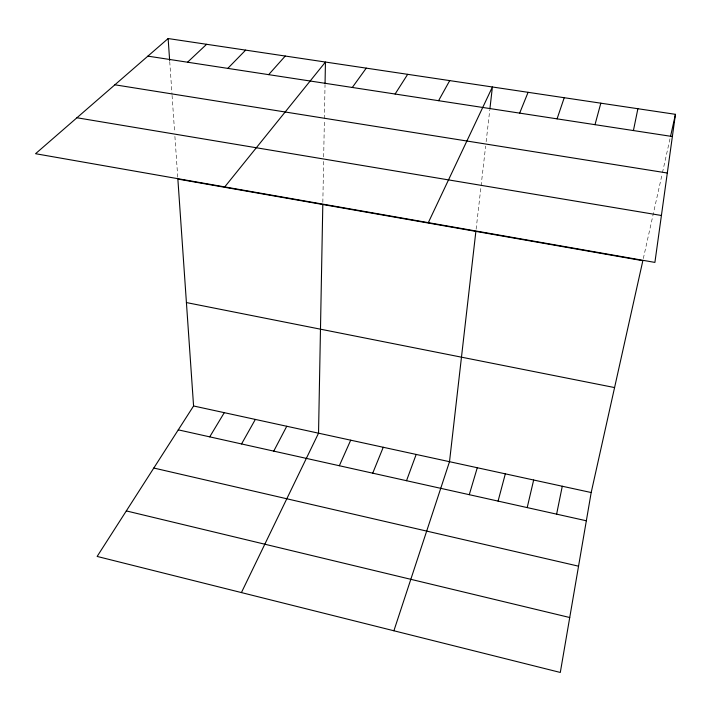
<?xml version="1.0" encoding="UTF-8"?>
<svg xmlns="http://www.w3.org/2000/svg" width="711" height="711" viewBox="0 0 711 711"><rect width="100%" height="100%" fill="white"/><g stroke="black" fill="none" stroke-linecap="round" stroke-linejoin="round"><path stroke-width="0.53" stroke-dasharray="3.56 2.67" d="M322.838 202.368L323.603 161.299M323.683 156.944L324.376 119.759M324.403 118.666L325.034 84.787M476.121 229.218L485.64 146.057M486.137 141.729L489.763 110.081M643.313 258.582L662.225 173.697M662.456 172.631L670.269 137.579M169.733 61.599L172 94.314M172.071 95.398L174.613 132.086M174.906 136.379L177.794 177.972"/><path stroke-width="1.07" d="M322.803 204.519L318.537 433.186L241.42 592.574M325.051 83.711L325.451 62.044L224.738 186.913M475.872 231.404L449.503 461.697L393.894 630.773M489.888 108.979L492.403 86.991L428.315 222.641M675.45 114.329L654.902 262.412L35.55 153.709L168.134 38.545L675.45 114.329L670.509 136.521M591.188 492.536L560.304 672.455L97.14 556.437L193.579 405.981L177.866 179.074L642.842 260.715L591.188 492.536L193.579 405.981M556.615 514.151L562.277 486.244M633.421 130.557L637.891 108.721M527.198 507.592L533.659 480.014M498.082 501.104L505.325 473.846M595 124.674L600.822 103.184M469.269 494.687L477.277 467.74M557.077 118.861L564.223 97.718M406.523 480.707L416.175 454.436M519.661 113.12L528.086 92.314M372.724 473.179L383.247 447.272M339.334 465.741L350.701 440.189M273.753 451.121L286.755 426.262M438.571 100.695L449.716 80.61M241.553 443.948L255.338 419.428M209.727 436.856L224.285 412.664M395.103 94.03L407.67 74.326M352.3 87.471L366.254 68.14M268.66 74.646L285.253 56.045M227.796 68.38L245.642 50.126M187.544 62.213L206.608 44.295M147.888 56.133L672.366 136.53M114.889 84.796L667.309 173.022M76.939 117.759L661.417 215.486M186.415 302.566L614.58 387.566M178.283 429.853L586.344 520.772M153.807 468.034L578.55 566.187M126.327 510.916L569.733 617.521M168.134 38.545L169.653 60.506"/></g></svg>
